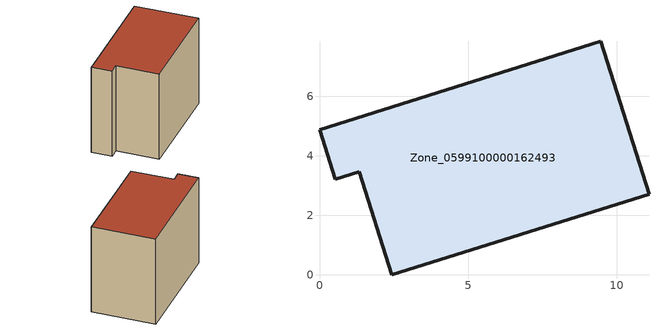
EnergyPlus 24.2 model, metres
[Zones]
Zone_0599100000162493
 floor ground (C_G): 1.33,3.47 0.53,3.21 0,4.88 9.46,7.86 11.08,2.71 2.43,0 z0
 wall outside (C_F): 9.46,7.86 0,4.88 0.53,3.21 1.33,3.47 2.43,0 11.08,2.71 9.46,7.86 z0:7.83
 roof outside (C_R): 2.43,0 11.08,2.71 9.46,7.86 0,4.88 0.53,3.21 1.33,3.47 z7.83
[BUILDING]
Pand.0599100000162493: North Axis=0; Terrain=City; Loads Convergence Tolerance Value=0.04; Temperature Convergence Tolerance Value=0.4; Solar Distribution=FullExterior; Maximum Number of Warmup Days=25; Minimum Number of Warmup Days=1
[Site:Location]
Rotterdam.The.Hague.AP_ZH_NLD Design_Conditions: Latitude=51.96; Longitude=4.45; Time Zone=1; Elevation=-4.5
[SITE:GROUNDTEMPERATURE:BUILDINGSURFACE]
18, 18, 18, 18, 18, 18, 18, 18, 18, 18, 18, 18
[MATERIAL] Thermal Absorptance=0.9; Solar Absorptance=0.7; Visible Absorptance=0.7
Name | Roughness | Thickness | Conductivity | Density | Specific Heat
G.TI.1975-1991 | MediumSmooth | 0.15 | 0.288461 | 540 | 1210
F.TI.1975-1991 | Rough | 0.3 | 0.230769 | 1920 | 840
R.TI.1975-1991 | MediumRough | 0.2 | 0.153846 | 1500 | 1000
[CONSTRUCTION]
C_G: G.TI.1975-1991
C_F: F.TI.1975-1991
C_R: R.TI.1975-1991
[ZONE]
Zone_0599100000162493: Type=1; Multiplier=1; Ceiling Height=Autocalculate; Volume=Autocalculate; Floor Area=autocalculate; Part of Total Floor Area=Yes
[ZONEINFILTRATION:DESIGNFLOWRATE]
Infil_Zone_0599100000162493: Zone or ZoneList or Space or SpaceList=Zone_0599100000162493; Schedule=AlwaysOn; Design Flow Rate Calculation Method=Flow/Area; Flow Rate per Floor Area=0.003; Constant Term Coefficient=1; Temperature Term Coefficient=0; Velocity Term Coefficient=0; Velocity Squared Term Coefficient=0
[HVACTEMPLATE:ZONE:IDEALLOADSAIRSYSTEM]
Zone_0599100000162493: Maximum Heating Supply Air Temperature=50; Minimum Cooling Supply Air Temperature=13; Maximum Heating Supply Air Humidity Ratio=0.0156; Minimum Cooling Supply Air Humidity Ratio=0.0077; Heating Limit=NoLimit; Cooling Limit=NoLimit; Dehumidification Control Type=ConstantSensibleHeatRatio; Cooling Sensible Heat Ratio=0.7; Dehumidification Setpoint=60; Humidification Control Type=None; Humidification Setpoint=30; Outdoor Air Method=None; Outdoor Air Flow Rate per Person=0.00944; Outdoor Air Flow Rate per Zone Floor Area=0; Outdoor Air Flow Rate per Zone=0; Demand Controlled Ventilation Type=None; Outdoor Air Economizer Type=NoEconomizer; Heat Recovery Type=None; Sensible Heat Recovery Effectiveness=0.7; Latent Heat Recovery Effectiveness=0.65
[ZONECONTROL:THERMOSTAT]
ThermostatControl_Zone_0599100000162493: Zone or ZoneList=Zone_0599100000162493; Control Type Schedule=DualSetpointControlType; Control 1=Thermostat_Zone_0599100000162493; Temperature Difference Between Cutout And Setpoint=0
[THERMOSTATSETPOINT:DUALSETPOINT]
Thermostat_Zone_0599100000162493: Heating Setpoint Temperature Schedule=HeatingSetpoint_Zone_0599100000162493; Cooling Setpoint Temperature Schedule=CoolingSetpoint_Zone_0599100000162493
[SCHEDULE:COMPACT]
HeatingSetpoint_Zone_0599100000162493: Through: 12/31, For: AllDays, Until: 24:00, 21
CoolingSetpoint_Zone_0599100000162493: Through: 12/31, For: AllDays, Until: 24:00, 24
DualSetpointControlType: Through: 12/31, For: AllDays, Until: 24:00, 4
AlwaysOn: Through: 12/31, For: AllDays, Until: 24:00, 1
